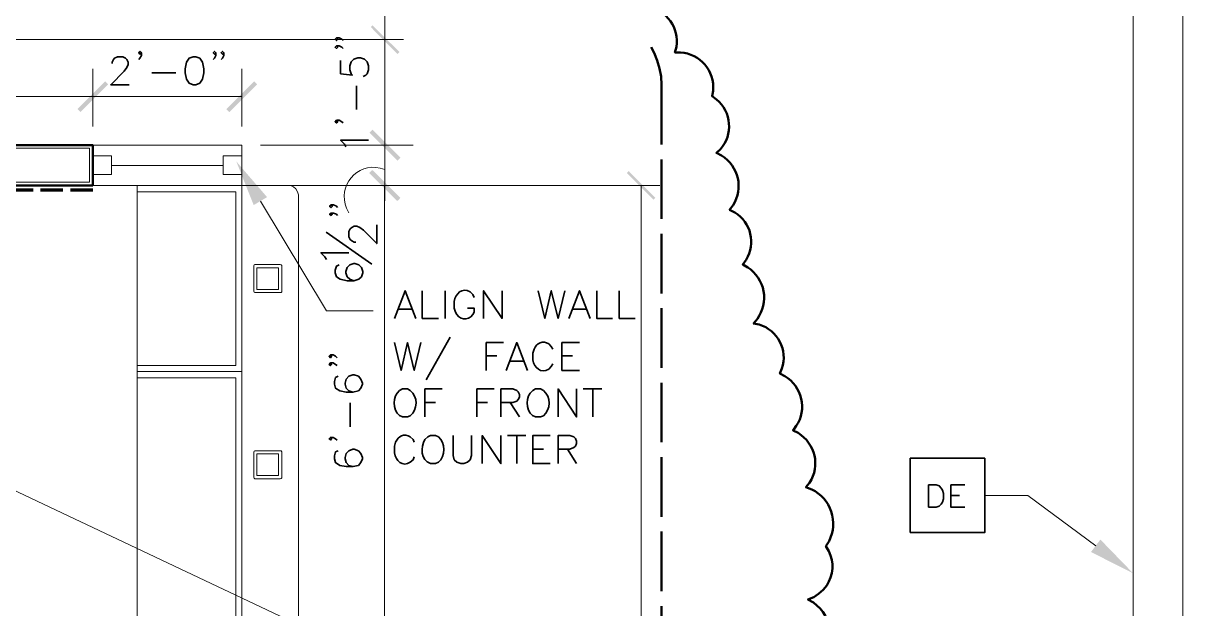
# Model space of a CAD drawing. Header units: inches. Extents: x 5 to 516, y -193 to 129.
# Drawn here: x 82.59 to 98.16, y 63.27 to 71.14 of the extents above; entities that cross this region are included whole.
import ezdxf

# ---------------------------------------------------------------- set-up
doc = ezdxf.new("R2010")
doc.units = ezdxf.units.IN
doc.header["$MEASUREMENT"] = 0
doc.linetypes.add('PDF_IMPORT', pattern=[1, 0.8, -0.2])
doc.layers.add('PDF_Geometry', color=7, linetype='Continuous')
doc.layers.add('PDF_Solid Fills', color=7, linetype='Continuous')

msp = doc.modelspace()

# ---------------------------------------------------------------- hatches: boundary and pattern name
at = {"layer": 'PDF_Solid Fills', "transparency": 33554559}
for points in [[(87.6436341, 70.7543408), (87.2603007, 71.0876741), (87.6169674, 70.7276741)], [(87.2836365, 71.1110031), (87.2603032, 71.0876698), (87.6436365, 70.7543364)], [(83.3603031, 69.9476697), (83.6936365, 70.3610031), (83.3203031, 69.9876697)], [(83.3603031, 69.947673), (83.7336365, 70.3210063), (83.6936365, 70.3610063)], [(87.2436349, 69.6710041), (87.6202997, 69.294339), (87.6569663, 69.334339), (87.2836349, 69.7110041)]]:
    msp.add_hatch(color=256, dxfattribs=at).paths.add_polyline_path(points)

# ---------------------------------------------------------------- linework, layer by layer
at = {"layer": 'PDF_Geometry', "lineweight": 15}
for points in [[(87.4503032, 76.4210079), (87.4503032, 70.9210075)], [(87.4503032, 69.127674), (87.4503032, 69.5043407), (87.4503032, 71.2943409)], [(85.52697, 69.7543407), (85.52697, 70.5276741)], [(80.1202991, 70.154338), (83.526966, 70.154338)], [(83.5269698, 70.154338), (85.52697, 70.154338)], [(83.5269698, 68.9610057), (85.52697, 68.9610057), (85.52697, 69.504339), (83.5269698, 69.504339)], [(87.7003034, 69.5043407), (85.77697, 69.5043407), (87.8269703, 69.5043407)], [(87.4503032, 68.9610057), (87.4503032, 69.504339)], [(83.7769698, 69.2310049), (85.2769699, 69.2310049)], [(87.4503032, 69.1743371), (87.3869698, 69.1943371)], [(87.4503032, 69.1276723), (87.4503032, 68.754339)], [(84.1203032, 68.9610057), (85.52697, 68.9610057), (85.52697, 62.4576719)], [(84.1203065, 68.8776723), (85.4469732, 68.8776723), (85.4469732, 66.5443388), (84.1203065, 66.5443388)], [(87.8169664, 68.9610057), (85.7036328, 68.9610057), (87.8269664, 68.9610057)], [(85.7036328, 68.9610057), (91.1403, 68.9610057)], [(87.4436368, 62.4576686), (87.4436368, 68.9610023)], [(90.8903025, 53.254336), (90.8903025, 68.961004)], [(85.77697, 68.751004), (86.66697, 67.2776706), (87.2936367, 67.2776706)], [(86.9336365, 68.6543371), (86.9669698, 68.5943371)], [(86.0436329, 67.8976714), (85.7036328, 67.8976714), (85.6936328, 67.8943381), (85.6869662, 67.8810048)], [(86.0636386, 67.5343419), (86.0636386, 67.8876752), (86.0569719, 67.8943419), (86.0436386, 67.8976752)], [(85.6869702, 67.8810023), (85.6869702, 67.5410023), (85.6936369, 67.527669), (85.7036369, 67.5243356)], [(85.7036393, 67.5243397), (86.0436394, 67.5243397), (86.0569727, 67.5243397), (86.0636394, 67.5343397)], [(85.52697, 66.4610055), (84.1203032, 66.4610055)], [(85.4469732, 66.3776721), (84.1203065, 66.3776721)], [(84.1203065, 62.5410019), (85.4469732, 62.5410019), (85.4469732, 66.3776688)], [(80.6869698, 65.7110054), (86.4503035, 62.9810052), (86.4536371, 62.1376718)], [(86.0436329, 65.3976712), (85.7036328, 65.3976712), (85.6936328, 65.3910046), (85.6869662, 65.3776712)], [(85.6869702, 65.3776723), (85.6869702, 65.0376723), (85.6936369, 65.0276723), (85.7036369, 65.0210056)], [(86.0636386, 65.0343384), (86.0636386, 65.3843384), (86.0569719, 65.3943384), (86.0436386, 65.3976718)], [(85.7036393, 65.0210029), (86.0436394, 65.0210029), (86.0569727, 65.0243362), (86.0636394, 65.0343362)], [(96.9936389, 64.1210056), (96.0836389, 64.7976723), (95.5036388, 64.7976723)]]:
    msp.add_lwpolyline(points, dxfattribs=at)
for points in [[(98.1636389, 72.4343404), (98.1636389, 55.0643388), (97.4969721, 55.0643388), (97.4969721, 72.4343404)], [(87.7002998, 70.9210075), (80.3702991, 70.9210075)], [(83.5269698, 70.5276741), (83.5269698, 69.7543407)], [(83.5269698, 69.3576732), (83.5269698, 69.1076732), (83.7769698, 69.1076732), (83.7769698, 69.3576732)], [(85.2769699, 69.3576732), (85.2769699, 69.1076732), (85.52697, 69.1076732), (85.52697, 69.3576732)], [(84.1202994, 62.4576686), (86.1869663, 62.4576686), (86.2269661, 62.4743352), (86.2569662, 62.5043352), (86.2769662, 62.5410019), (86.2869662, 62.5843352), (86.2869662, 68.8343357), (86.2769662, 68.877669), (86.253633, 68.917669), (86.2202995, 68.9443359), (86.1802997, 68.9610023), (84.1202994, 68.9610023)], [(86.0203036, 67.7110056), (86.0203036, 67.5643389), (85.7303036, 67.5643389), (85.7303036, 67.8543389), (86.0203036, 67.8543389)], [(86.0203036, 65.2076688), (86.0203036, 65.0643354), (85.7303036, 65.0643354), (85.7303036, 65.3543355), (86.0203036, 65.3543355)]]:
    msp.add_lwpolyline(points, close=True, dxfattribs=at)
at = {"layer": 'PDF_Geometry', "lineweight": 9}
msp.add_lwpolyline([(68.2036331, 64.9610053), (79.3303006, 64.9610053), (79.3303006, 70.5876724), (78.9636336, 70.5876724), (78.9636336, 70.8776725), (80.0803007, 70.8776725), (80.0803007, 69.4610057), (83.4836348, 69.4610057), (83.4836348, 69.0043389), (80.0803007, 69.0043389), (80.0803007, 68.8576723), (79.6402999, 68.8576723), (79.6402999, 64.3876716), (80.0803007, 64.3876716), (80.0803007, 52.921006)], dxfattribs=at)
at = {"layer": 'PDF_Geometry', "lineweight": 50}
for points in [[(68.2469647, 65.0043403), (79.2869657, 65.0043403), (79.2869657, 70.5443408), (78.9636319, 70.5443408), (78.9636319, 70.9210075), (80.1202991, 70.9210075), (80.1202991, 69.5043407), (83.5269664, 69.5043407), (83.5269664, 68.9610074), (80.1202991, 68.9610074), (80.1202991, 68.8143407)], [(91.1636383, 70.3110017), (91.1569716, 70.424335), (91.1369716, 70.5343351), (91.1069716, 70.6410017), (91.0636383, 70.7443351), (91.0236383, 70.8210017)], [(91.4169664, 70.7476744), (91.3436335, 70.7476744), (91.3636336, 70.8243396)], [(91.9036337, 70.1176728), (91.8436336, 70.1610061), (91.8569664, 70.2343399)], [(91.9703002, 69.3643396), (91.9002996, 69.3976732), (91.9536333, 69.4476729)], [(92.1502996, 68.5976735), (92.0769667, 68.6343404), (92.1236332, 68.6943397)], [(92.8203004, 66.397673), (92.7536331, 66.4343399), (92.7803003, 66.5010072)], [(92.9969667, 65.6376734), (92.9303002, 65.671007), (92.9736335, 65.7310063)]]:
    msp.add_lwpolyline(points, dxfattribs=at)
at = {"layer": 'PDF_Geometry', "lineweight": 35}
for points in [[(86.8003058, 70.9443364), (86.8169725, 70.9243364), (86.8003058, 70.9076698), (86.7803058, 70.9243364), (86.8003058, 70.9443364), (86.8336392, 70.9443364), (86.8703058, 70.9243364), (86.8903058, 70.9076698)], [(84.1803037, 70.7443378), (84.1603037, 70.7243378), (84.1436371, 70.7443378), (84.1603037, 70.7610045), (84.1803037, 70.7443378), (84.1803037, 70.7076711), (84.1603037, 70.6710044), (84.1436371, 70.6543378)], [(85.1803038, 70.7443378), (85.1603038, 70.7243378), (85.1436371, 70.7443378), (85.1603038, 70.7610045), (85.1803038, 70.7443378), (85.1803038, 70.7076711), (85.1603038, 70.6710044), (85.1436371, 70.6543378)], [(85.2869661, 70.7443378), (85.2669661, 70.7243378), (85.2502995, 70.7443378), (85.2669661, 70.7610045), (85.2869661, 70.7443378), (85.2869661, 70.7076711), (85.2669661, 70.6710044), (85.2502995, 70.6543378)], [(86.8003058, 70.8376741), (86.8169725, 70.8176741), (86.8003058, 70.8010074), (86.7803058, 70.8176741), (86.8003058, 70.8376741), (86.8336392, 70.8376741), (86.8703058, 70.8176741), (86.8903058, 70.8010074)], [(83.786966, 70.6010069), (83.786966, 70.6176736), (83.8036327, 70.6543402), (83.8202994, 70.6710069), (83.856966, 70.6910069), (83.9302994, 70.6910069), (83.9636327, 70.6710069), (83.9836327, 70.6543402), (84.0002994, 70.6176736), (84.0002994, 70.5843402), (83.9836327, 70.5476735), (83.946966, 70.4943402), (83.766966, 70.3143402), (84.016966, 70.3143402)], [(86.853637, 70.6410053), (86.853637, 70.4610052), (87.013637, 70.4443386), (86.9969703, 70.4610052), (86.9769703, 70.5143386), (86.9769703, 70.5676719), (86.9969703, 70.6210053), (87.0303037, 70.6576719), (87.083637, 70.6743386), (87.1203037, 70.6743386), (87.173637, 70.6576719), (87.2103037, 70.6210053), (87.2269704, 70.5676719), (87.2269704, 70.5143386), (87.2103037, 70.4610052), (87.193637, 70.4443386), (87.1569704, 70.4243386)], [(84.3203048, 70.4743386), (84.6436382, 70.4743386)], [(87.0669685, 69.9810049), (87.0669685, 70.301005)], [(86.8003058, 69.837674), (86.8169725, 69.817674), (86.8003058, 69.8010074), (86.7803058, 69.817674), (86.8003058, 69.837674), (86.8336392, 69.837674), (86.8703058, 69.817674), (86.8903058, 69.8010074)], [(86.9236375, 69.4810049), (86.9069709, 69.5143382), (86.8536375, 69.5676716), (87.2269709, 69.5676716)], [(86.7269687, 68.7010027), (86.7436354, 68.6810027), (86.7269687, 68.664336), (86.7069687, 68.6810027), (86.7269687, 68.7010027), (86.760302, 68.7010027), (86.7969687, 68.6810027), (86.8136354, 68.664336)], [(86.7269687, 68.5910037), (86.7436354, 68.5743371), (86.7269687, 68.5576704), (86.7069687, 68.5743371), (86.7269687, 68.5910037), (86.760302, 68.5910037), (86.7969687, 68.5743371), (86.8136354, 68.5576704)], [(87.0569722, 68.2010026), (87.0369722, 68.2010026), (87.0036389, 68.2176693), (86.9836389, 68.234336), (86.9669722, 68.2710026), (86.9669722, 68.3410026), (86.9836389, 68.3776693), (87.0036389, 68.394336), (87.0369722, 68.414336), (87.0736389, 68.414336), (87.1103056, 68.394336), (87.1636389, 68.3610026), (87.3403056, 68.1810026), (87.3403056, 68.4310026)], [(87.2736335, 67.9043378), (86.6603001, 68.3343379)], [(86.6636345, 67.967672), (86.6436345, 68.0043387), (86.5903012, 68.057672), (86.9669679, 68.057672)], [(86.8336378, 67.8943348), (86.7969711, 67.8776682), (86.7803045, 67.8243348), (86.7803045, 67.7876682), (86.7969711, 67.7343348), (86.8503045, 67.7010015), (86.9403045, 67.6810015), (87.0303045, 67.6810015), (87.1003045, 67.7010015), (87.1369712, 67.7343348), (87.1536378, 67.7876682), (87.1536378, 67.8076682), (87.1369712, 67.8610015), (87.1003045, 67.8943348), (87.0469712, 67.9143348), (87.0303045, 67.9143348), (86.9769712, 67.8943348), (86.9403045, 67.8610015), (86.9236378, 67.8076682), (86.9236378, 67.7876682), (86.9403045, 67.7343348), (86.9769712, 67.7010015), (87.0303045, 67.6810015)], [(87.5769715, 67.174337), (87.7203048, 67.5476703), (87.8636382, 67.174337)], [(87.9503032, 67.5476687), (87.9503032, 67.1743353), (88.1669699, 67.1743353)], [(88.256971, 67.5476687), (88.256971, 67.1743353)], [(88.6469721, 67.457669), (88.6303054, 67.4943356), (88.5936388, 67.5310023)], [(88.7736336, 67.174337), (88.7736336, 67.5476703), (89.0236336, 67.174337), (89.0236336, 67.5476703)], [(89.5069711, 67.5476687), (89.5969711, 67.1743353), (89.6836378, 67.5476687), (89.7736378, 67.1743353), (89.8636378, 67.5476687)], [(89.9169714, 67.174337), (90.0603047, 67.5476703), (90.2036381, 67.174337)], [(90.2936363, 67.5476687), (90.2936363, 67.1743353), (90.5069697, 67.1743353)], [(90.5969709, 67.5476687), (90.5969709, 67.1743353), (90.8103043, 67.1743353)], [(87.6303026, 67.2976687), (87.8103027, 67.2976687)], [(88.3803054, 67.4043356), (88.3803054, 67.3143356), (88.3969721, 67.2610023)], [(88.6303054, 67.2276689), (88.6469721, 67.2610023), (88.6469721, 67.3143356), (88.5603054, 67.3143356)], [(89.9703026, 67.2976687), (90.1503026, 67.2976687)], [(87.5769715, 66.8510066), (87.6669715, 66.4776732), (87.7536382, 66.8510066), (87.8436382, 66.4776732), (87.9336382, 66.8510066)], [(88.3269715, 66.9243369), (88.0036382, 66.3510036)], [(88.8103022, 66.4776681), (88.8103022, 66.8510014), (89.0403022, 66.8510014)], [(89.0769716, 66.4776681), (89.2203049, 66.8510014), (89.3636383, 66.4776681)], [(89.7036332, 66.7610068), (89.6836332, 66.7976735), (89.6502998, 66.8343402)], [(90.060305, 66.4776681), (89.8269717, 66.4776681), (89.8269717, 66.8510014), (90.060305, 66.8510014)], [(86.7169725, 66.6843399), (86.7336392, 66.6676732), (86.7169725, 66.6476732), (86.7003058, 66.6676732), (86.7169725, 66.6843399), (86.7536392, 66.6843399), (86.7869725, 66.6676732), (86.8069725, 66.6476732)], [(88.8103022, 66.6743369), (88.9536355, 66.6743369)], [(89.4536331, 66.7610068), (89.4336331, 66.7076735), (89.4336331, 66.6176735)], [(89.8269717, 66.6743369), (89.970305, 66.6743369)], [(86.7169725, 66.5776708), (86.7336392, 66.5576708), (86.7169725, 66.5410041), (86.7003058, 66.5576708), (86.7169725, 66.5776708), (86.7536392, 66.5776708), (86.7869725, 66.5576708), (86.8069725, 66.5410041)], [(89.1303028, 66.6010066), (89.3103028, 66.6010066)], [(89.6502998, 66.4943402), (89.6836332, 66.5310068), (89.7036332, 66.5643402)], [(86.8236348, 66.3976713), (86.7869682, 66.3810046), (86.7703015, 66.3276713), (86.7703015, 66.2910046), (86.7869682, 66.2376713), (86.8436348, 66.2010046), (86.9303015, 66.184338), (87.0203015, 66.184338), (87.0936348, 66.2010046), (87.1269682, 66.2376713), (87.1469682, 66.2910046), (87.1469682, 66.3076713), (87.1269682, 66.3610046), (87.0936348, 66.3976713), (87.0369682, 66.4176713), (87.0203015, 66.4176713), (86.9669682, 66.3976713), (86.9303015, 66.3610046), (86.9136348, 66.3076713), (86.9136348, 66.2910046), (86.9303015, 66.2376713), (86.9669682, 66.2010046), (87.0203015, 66.184338)], [(87.7903073, 66.207668), (87.7536406, 66.227668), (87.6836406, 66.227668), (87.6469739, 66.207668), (87.6136406, 66.1710014)], [(87.9869718, 65.8510065), (87.9869718, 66.2276732), (88.2203051, 66.2276732)], [(88.6836407, 65.8510065), (88.6836407, 66.2276732), (88.916974, 66.2276732)], [(89.006971, 65.8510065), (89.006971, 66.2276732), (89.1669711, 66.2276732), (89.2203044, 66.2076732), (89.2369711, 66.1910065), (89.2569711, 66.1543399), (89.2569711, 66.1176732), (89.2369711, 66.0843399), (89.2203044, 66.0643399), (89.1669711, 66.0476732), (89.006971, 66.0476732)], [(89.5769692, 66.207668), (89.5403025, 66.227668), (89.4703025, 66.227668), (89.4336358, 66.207668), (89.4003025, 66.1710014)], [(89.7736337, 65.8510065), (89.7736337, 66.2276732), (90.0236337, 65.8510065), (90.0236337, 66.2276732)], [(90.1136369, 66.227668), (90.3636369, 66.227668)], [(90.2403018, 66.227668), (90.2403018, 65.8510013)], [(86.9836351, 65.7210084), (86.9836351, 66.0410084)], [(87.9869718, 66.0476686), (88.1303051, 66.0476686)], [(88.6836407, 66.0476686), (88.826974, 66.0476686)], [(89.1303028, 66.0476686), (89.2569694, 65.8510019)], [(87.6836406, 65.8510013), (87.7536406, 65.8510013), (87.7903073, 65.867668)], [(89.4703025, 65.8510013), (89.5403025, 65.8510013), (89.5769692, 65.867668)], [(86.7169725, 65.5776707), (86.7336392, 65.5576707), (86.7169725, 65.541004), (86.7003058, 65.5576707), (86.7169725, 65.5776707), (86.7536392, 65.5776707), (86.7869725, 65.5576707), (86.8069725, 65.541004)], [(87.8436341, 65.5110067), (87.8269674, 65.5476734), (87.7903008, 65.5843401)], [(88.1669688, 65.5843398), (88.1303021, 65.6010065), (88.0603021, 65.6010065), (88.0236355, 65.5843398), (87.9869688, 65.5476731)], [(88.3636401, 65.6010065), (88.3636401, 65.3343398), (88.3803068, 65.2776731), (88.4169734, 65.2443398), (88.4703068, 65.2243398), (88.5069734, 65.2243398), (88.5603068, 65.2443398), (88.5936401, 65.2776731), (88.6136401, 65.3343398), (88.6136401, 65.6010065)], [(88.756971, 65.2243382), (88.756971, 65.6010049), (89.006971, 65.2243382), (89.006971, 65.6010049)], [(89.0936342, 65.6010065), (89.3436342, 65.6010065)], [(89.2203025, 65.6010065), (89.2203025, 65.2243398)], [(89.6669741, 65.2243382), (89.4336407, 65.2243382), (89.4336407, 65.6010049), (89.6669741, 65.6010049)], [(89.7736337, 65.2243382), (89.7736337, 65.6010049), (89.9336337, 65.6010049), (89.9869671, 65.5843382), (90.0069671, 65.5643382), (90.0236337, 65.5276715), (90.0236337, 65.4943382), (90.0069671, 65.4576715), (89.9869671, 65.4410048), (89.9336337, 65.4210048), (89.7736337, 65.4210048)], [(86.8236348, 65.3976712), (86.7869682, 65.3810046), (86.7703015, 65.3276712), (86.7703015, 65.2910046), (86.7869682, 65.2376712), (86.8436348, 65.2010046), (86.9303015, 65.1843379), (87.0203015, 65.1843379), (87.0936348, 65.2010046), (87.1269682, 65.2376712), (87.1469682, 65.2910046), (87.1469682, 65.3076712), (87.1269682, 65.3610046), (87.0936348, 65.3976712), (87.0369682, 65.4176712), (87.0203015, 65.4176712), (86.9669682, 65.3976712), (86.9303015, 65.3610046), (86.9136348, 65.3076712), (86.9136348, 65.2910046), (86.9303015, 65.2376712), (86.9669682, 65.2010046), (87.0203015, 65.1843379)], [(87.5936341, 65.5110067), (87.5769674, 65.4576734), (87.5769674, 65.3676734)], [(89.4336407, 65.421007), (89.5769741, 65.421007)], [(89.900302, 65.421007), (90.0236354, 65.2243403)], [(87.7903008, 65.2443401), (87.8269674, 65.2776734), (87.8436341, 65.3143401)], [(88.0603021, 65.2243398), (88.1303021, 65.2243398), (88.1669688, 65.2443398)], [(95.2369698, 64.637675), (95.0503031, 64.637675), (95.0503031, 64.937675), (95.2369698, 64.937675)], [(95.0503031, 64.7943387), (95.1636364, 64.7943387)]]:
    msp.add_lwpolyline(points, dxfattribs=at)
for points in [[(84.873636, 70.6910066), (84.8203027, 70.6710066), (84.7869694, 70.6176733), (84.7669694, 70.5276733), (84.7669694, 70.4743399), (84.7869694, 70.3876733), (84.8203027, 70.3343399), (84.873636, 70.3143399), (84.9103027, 70.3143399), (84.963636, 70.3343399), (85.0003027, 70.3876733), (85.0169694, 70.4743399), (85.0169694, 70.5276733), (85.0003027, 70.6176733), (84.963636, 70.6710066), (84.9103027, 70.6910066)], [(94.5036383, 64.2976684), (94.5036383, 65.2976685), (95.5036384, 65.2976685), (95.5036384, 64.2976684)], [(94.7503051, 64.637675), (94.7503051, 64.937675), (94.8503051, 64.937675), (94.8936385, 64.9243417), (94.9203051, 64.8943417), (94.9369718, 64.867675), (94.9503051, 64.8243417), (94.9503051, 64.7510083), (94.9369718, 64.707675), (94.9203051, 64.6810083), (94.8936385, 64.6510083), (94.8503051, 64.637675)]]:
    msp.add_lwpolyline(points, close=True, dxfattribs=at)
at = {"layer": 'PDF_Geometry', "linetype": 'PDF_IMPORT', "lineweight": 50, "ltscale": 1}
msp.add_lwpolyline([(91.1636383, 70.3110017), (91.1636383, 50.184336)], dxfattribs=at)
at = {"layer": 'PDF_Geometry', "linetype": 'PDF_IMPORT', "lineweight": 70, "ltscale": 0.376667}
msp.add_lwpolyline([(83.5269698, 68.8976715), (80.1836381, 68.8976715), (80.1836381, 68.8143382)], dxfattribs=at)
at = {"layer": 'PDF_Geometry', "lineweight": 50}
for points in [[(92.4736334, 67.0943402), (92.4002997, 67.107673), (92.4503002, 67.1676739, 0.4228544999), (92.3236336, 67.8610063), (92.253633, 67.9010063), (92.3003003, 67.9643405)], [(93.4103002, 64.0476735), (93.3703001, 64.1143391), (93.4136334, 64.1843397, 0.4224182866), (93.1803002, 64.8776737), (93.1036333, 64.9076725), (93.1502997, 64.9676734)], [(93.3203004, 62.4076723), (93.2502999, 62.4510056), (93.3103, 62.5143397, 0.4299086131), (93.2036334, 63.3576727), (93.1302997, 63.401006), (93.2069667, 63.4310064), (93.2736332, 63.4743397), (93.3336332, 63.5276726), (93.3836337, 63.5876735)]]:
    msp.add_lwpolyline(points, format="xyb", dxfattribs=at)
for points in [[(91.3636336, 70.8243396), (91.4054113, 71.0720068), (91.2319112, 71.3167849), (90.9836329, 71.3576733)], [(91.8569664, 70.2343399), (91.8783558, 70.5009516), (91.6851337, 70.7306744), (91.4169664, 70.7476744)], [(91.9536333, 69.4476729), (92.1292442, 69.6388961), (92.103467, 69.9535069), (91.9036337, 70.1176728)], [(92.1236332, 68.6943397), (92.2690224, 68.9252289), (92.1997441, 69.2174517), (91.9703002, 69.3643396)], [(92.3003003, 67.9643405), (92.4360222, 68.1771735), (92.3633556, 68.4676737), (92.1502996, 68.5976735)], [(92.7803003, 66.5010072), (92.8653554, 66.7521737), (92.7239666, 67.0133398), (92.4736334, 67.0943402)], [(92.9736335, 65.7310063), (93.1244115, 65.9451736), (93.0480226, 66.2705063), (92.8203004, 66.397673)], [(93.1502997, 64.9676734), (93.3012999, 65.1970622), (93.2261893, 65.4936168), (92.9969667, 65.6376734)], [(93.3836337, 63.5876735), (93.4692449, 63.7234513), (93.4870782, 63.9038391), (93.4103002, 64.0476735)]]:
    msp.add_open_spline(points, degree=3, dxfattribs=at)
at = {"layer": 'PDF_Geometry', "lineweight": 15}
msp.add_open_spline([(87.3869698, 69.1943371), (87.070692, 69.2711149), (86.8095809, 68.9515593), (86.9336365, 68.6543371)], degree=3, dxfattribs=at)
at = {"layer": 'PDF_Geometry', "lineweight": 35}
for points in [[(88.5936388, 67.5310023), (88.4842499, 67.597669), (88.3990276, 67.5080023), (88.3803054, 67.4043356)], [(88.3969721, 67.2610023), (88.4420276, 67.1565023), (88.5604165, 67.1330578), (88.6303054, 67.2276689)], [(89.6502998, 66.8343402), (89.5735776, 66.8836735), (89.4788554, 66.8460069), (89.4536331, 66.7610068)], [(89.4336331, 66.6176735), (89.4597442, 66.5121735), (89.5376887, 66.4306179), (89.6502998, 66.4943402)], [(87.7903073, 65.867668), (87.8903628, 65.9493347), (87.8948628, 66.1248347), (87.7903073, 66.207668)], [(89.5769692, 65.867668), (89.6770803, 65.9493902), (89.6815248, 66.1248347), (89.5769692, 66.207668)], [(87.6136406, 66.1710014), (87.540585, 66.0825014), (87.5697517, 65.8833347), (87.6836406, 65.8510013)], [(89.4003025, 66.1710014), (89.327247, 66.0825014), (89.3564136, 65.8833347), (89.4703025, 65.8510013)], [(87.7903008, 65.5843401), (87.7076341, 65.6333956), (87.6278007, 65.5968401), (87.5936341, 65.5110067)], [(88.1669688, 65.2443398), (88.2667466, 65.3211176), (88.2639133, 65.5036731), (88.1669688, 65.5843398)], [(87.9869688, 65.5476731), (87.9197466, 65.4447287), (87.935191, 65.2738398), (88.0603021, 65.2243398)], [(87.5769674, 65.3676734), (87.5923563, 65.2669512), (87.6900785, 65.1706178), (87.7903008, 65.2443401)]]:
    msp.add_open_spline(points, degree=3, dxfattribs=at)
at = {"layer": 'PDF_Solid Fills', "lineweight": 35, "transparency": 33554559}
for points in [[(85.3203049, 69.9876713), (85.3603049, 69.9476713), (85.6936383, 70.3610047)], [(85.3603033, 69.947673), (85.6936366, 70.3610063), (85.7336366, 70.3210063)], [(87.6436354, 69.337674), (87.2603021, 69.6710074), (87.2836354, 69.6943407)], [(87.6169699, 69.3110016), (87.6436365, 69.3376683), (87.2603032, 69.6710017)], [(87.6503018, 68.794339), (87.2369685, 69.1276723), (87.2769685, 69.1676724)], [(87.2836365, 69.1676707), (87.2436365, 69.1276707), (87.6569699, 68.7943374)], [(91.080305, 68.794339), (90.6969716, 69.1276723), (90.7236383, 69.154339)], [(87.6103035, 68.7543406), (87.6503035, 68.7943406), (87.2369701, 69.127674)], [(87.2436381, 69.1276723), (87.6569715, 68.794339), (87.6203048, 68.754339)], [(91.0569692, 68.7710032), (91.0803025, 68.7943365), (90.6969691, 69.1276699)], [(96.9303047, 64.0376722), (97.4969715, 63.7510055), (97.0569714, 64.2043389)]]:
    msp.add_solid(points, dxfattribs=at)
at = {"layer": 'PDF_Solid Fills', "lineweight": 9, "transparency": 33554559}
msp.add_solid([(85.6869702, 68.6976729), (85.4536369, 69.2843396), (85.8669703, 68.8043395)], dxfattribs=at)

doc.saveas('drawing.dxf')
